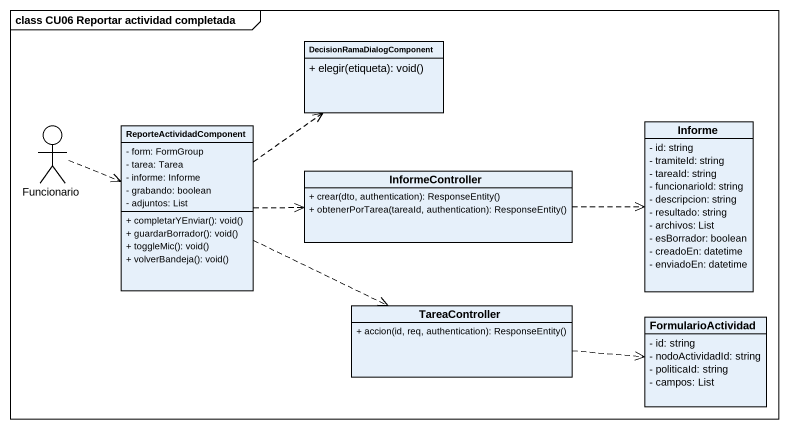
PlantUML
@startuml
mainframe class CU06 Reportar actividad completada
allowmixing
hide circle
hide empty members
skinparam classAttributeIconSize 0
class DecisionRamaDialogComponent {
  + elegir(etiqueta): void()
}
actor Funcionario
class ReporteActividadComponent {
  - form: FormGroup
  - tarea: Tarea
  - informe: Informe
  - grabando: boolean
  - adjuntos: List
  + completarYEnviar(): void()
  + guardarBorrador(): void()
  + toggleMic(): void()
  + volverBandeja(): void()
}
class Informe {
  - id: string
  - tramiteId: string
  - tareaId: string
  - funcionarioId: string
  - descripcion: string
  - resultado: string
  - archivos: List
  - esBorrador: boolean
  - creadoEn: datetime
  - enviadoEn: datetime
}
class InformeController {
  + crear(dto, authentication): ResponseEntity()
  + obtenerPorTarea(tareaId, authentication): ResponseEntity()
}
class TareaController {
  + accion(id, req, authentication): ResponseEntity()
}
class FormularioActividad {
  - id: string
  - nodoActividadId: string
  - politicaId: string
  - campos: List
}
Funcionario .right.> ReporteActividadComponent
ReporteActividadComponent .up.> DecisionRamaDialogComponent
ReporteActividadComponent .right.> InformeController
ReporteActividadComponent .right.> TareaController
InformeController .right.> Informe
TareaController .right.> FormularioActividad
@enduml
